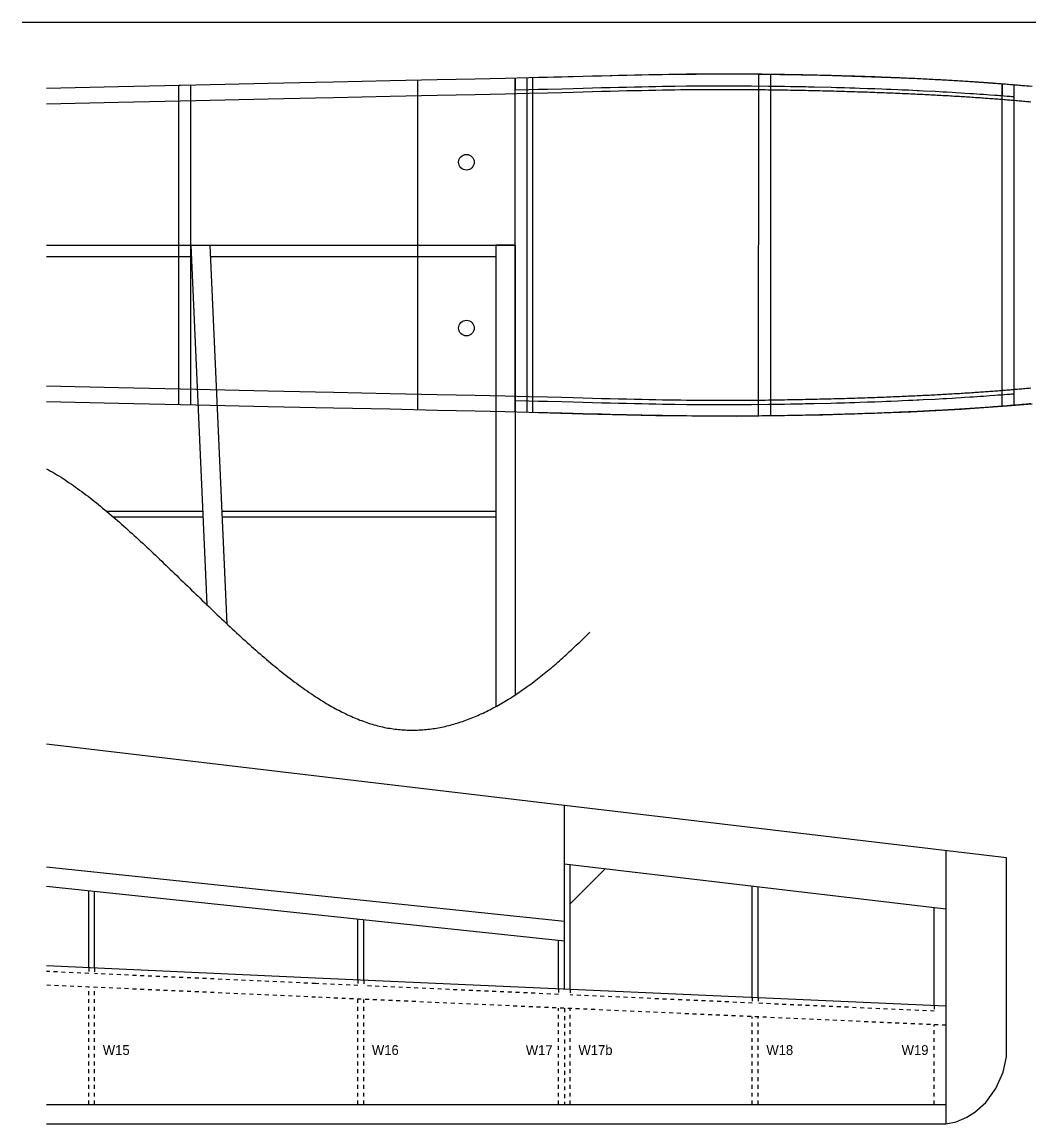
# Model space of a CAD drawing. Extents: x 177 to 1892, y 150 to 1101.
# Drawn here: x 1478.6 to 1736.9, y 492.5 to 774.7 of the extents above; entities that cross this region are included whole.
import ezdxf

# ---------------------------------------------------------------- set-up
doc = ezdxf.new("R2010")
doc.units = 0
doc.linetypes.add('JIS_02_1_0', pattern=[2, 1, -1])
doc.layers.add('SÄLJ', color=7, linetype='CONTINUOUS')

# ---------------------------------------------------------------- blocks, each defined once
blk = doc.blocks.new('*U121')
at = {"layer": 'SÄLJ', "color": 253}
blk.add_text('W15', height=2.5, dxfattribs=at).set_placement((1499.29, 510.14))
blk = doc.blocks.new('*U122')
at = {"layer": 'SÄLJ', "color": 253}
blk.add_text('W16', height=2.5, dxfattribs=at).set_placement((1568.25, 510.14))
blk = doc.blocks.new('*U123')
at = {"layer": 'SÄLJ', "color": 253}
blk.add_text('W17b', height=2.5, dxfattribs=at).set_placement((1621.18, 510.14))
blk = doc.blocks.new('*U124')
at = {"layer": 'SÄLJ', "color": 253}
blk.add_text('W17', height=2.5, dxfattribs=at).set_placement((1607.69, 510.13))
blk = doc.blocks.new('*U125')
at = {"layer": 'SÄLJ', "color": 253}
blk.add_text('W18', height=2.5, dxfattribs=at).set_placement((1669.33, 510.14))
blk = doc.blocks.new('*U126')
at = {"layer": 'SÄLJ', "color": 253}
blk.add_text('W19', height=2.5, dxfattribs=at).set_placement((1704, 510.14))

msp = doc.modelspace()

# ---------------------------------------------------------------- linework, layer by layer
at = {"layer": 'SÄLJ'}
for p, q in [((1579.97, 759.8), (1579.97, 675.37)), ((1604.97, 760.35), (1604.97, 757.35)), ((1604.97, 674.82), (1604.97, 760.35)), ((1607.97, 760.43), (1607.97, 674.75)), ((1607.97, 760.43), (1607.97, 757.43)), ((1609.47, 674.71), (1609.47, 760.46)), ((1667.3, 673.81), (1667.36, 761.36)), ((1670.36, 761.33), (1670.36, 673.85)), ((1521.8, 758.56), (1518.8, 758.49)), ((1518.8, 676.69), (1518.8, 758.49)), ((1521.8, 676.62), (1521.8, 758.56)), ((1729.75, 676.3), (1729.75, 758.87)), ((1729.75, 758.87), (1729.75, 755.87)), ((1732.75, 758.62), (1732.75, 755.62)), ((1732.75, 758.6), (1732.75, 676.57)), ((1484.87, 717.59), (1553.83, 717.59)), ((1521.8, 717.59), (1525.92, 625.49)), ((1531.14, 620.52), (1526.8, 717.59)), ((1553.83, 717.59), (1604.97, 717.59)), ((1604.97, 717.59), (1599.97, 717.59)), ((1599.97, 717.59), (1599.97, 599.37)), ((1521.94, 714.59), (1484.87, 714.59)), ((1553.83, 714.59), (1526.94, 714.59)), ((1599.97, 714.59), (1553.83, 714.59)), ((1670.36, 673.85), (1667.36, 673.81)), ((1670.36, 673.85), (1668.86, 673.83)), ((1524.85, 649.37), (1500.3, 649.37)), ((1553.83, 649.37), (1529.85, 649.37)), ((1599.97, 649.37), (1553.83, 649.37)), ((1524.92, 647.87), (1502.07, 647.87)), ((1553.83, 647.87), (1529.92, 647.87)), ((1599.97, 647.87), (1553.83, 647.87)), ((1730.88, 560.62), (1484.87, 589.74)), ((1617.57, 527.08), (1617.57, 574.03)), ((1715.36, 562.45), (1715.36, 492.45)), ((1715.36, 547.45), (1617.57, 559.03)), ((1730.88, 509.64), (1730.88, 560.62)), ((1553.83, 551), (1484.87, 558.25)), ((1619.07, 527.02), (1619.07, 558.85)), ((1619.07, 548.85), (1628.01, 557.79)), ((1665.72, 524.93), (1665.72, 553.33)), ((1553.83, 546), (1484.87, 553.25)), ((1495.67, 532.53), (1495.67, 552.11)), ((1497.17, 532.46), (1497.17, 551.96)), ((1617.57, 544.3), (1553.83, 551)), ((1667.22, 524.87), (1667.22, 553.15)), ((1712.36, 522.85), (1712.36, 547.81)), ((1617.57, 539.3), (1553.83, 546)), ((1564.64, 529.45), (1564.64, 544.87)), ((1566.14, 529.38), (1566.14, 544.71)), ((1616.07, 527.15), (1616.07, 539.46)), ((1484.87, 533.01), (1553.83, 529.93)), ((1553.83, 529.93), (1715.36, 522.72)), ((1484.87, 497.45), (1553.83, 497.45)), ((1553.83, 497.45), (1715.36, 497.45))]:
    msp.add_line(p, q, dxfattribs=at)
at = {"layer": 'SÄLJ', "linetype": 'JIS_02_1_0'}
for p, q in [((1495.67, 531.03), (1484.87, 531.51)), ((1495.67, 532.53), (1495.67, 531.03)), ((1497.17, 532.46), (1497.17, 530.96)), ((1553.83, 528.43), (1497.17, 530.96)), ((1553.83, 524.93), (1484.87, 528.01)), ((1564.64, 527.95), (1553.83, 528.43)), ((1564.64, 529.45), (1564.64, 527.95)), ((1566.14, 529.38), (1566.14, 527.88)), ((1495.67, 497.45), (1495.67, 527.53)), ((1497.17, 497.45), (1497.17, 527.46)), ((1616.07, 525.65), (1566.14, 527.88)), ((1616.07, 527.15), (1616.07, 525.65)), ((1619.07, 527.02), (1619.07, 525.52)), ((1665.72, 523.43), (1619.07, 525.52)), ((1715.36, 517.72), (1553.83, 524.93)), ((1564.64, 497.45), (1564.64, 524.45)), ((1566.14, 497.45), (1566.14, 524.38)), ((1665.72, 524.93), (1665.72, 523.43)), ((1667.22, 524.87), (1667.22, 523.37)), ((1712.36, 521.35), (1667.22, 523.37)), ((1712.36, 522.85), (1712.36, 521.35)), ((1616.07, 497.45), (1616.07, 522.15)), ((1617.57, 522.08), (1617.57, 497.45)), ((1619.07, 497.45), (1619.07, 522.02)), ((1665.72, 497.45), (1665.72, 519.93)), ((1667.22, 497.45), (1667.22, 519.87)), ((1712.36, 497.45), (1712.36, 517.85))]:
    msp.add_line(p, q, dxfattribs=at)
at = {"layer": 'SÄLJ', "color": 3}
msp.add_lwpolyline([(1478.58, 774.75), (1892.38, 774.75)], dxfattribs=at)
at = {"layer": 'SÄLJ'}
for points in [[(1737.07, 758.24), (1736.7, 758.28), (1736.33, 758.31), (1735.96, 758.34), (1735.59, 758.38), (1735.22, 758.41), (1734.84, 758.44), (1734.47, 758.48), (1734.09, 758.51), (1733.71, 758.54), (1733.34, 758.57), (1732.95, 758.61), (1732.57, 758.64), (1732.19, 758.67), (1731.8, 758.7), (1731.42, 758.73), (1731.03, 758.77), (1730.64, 758.8), (1730.24, 758.83), (1729.85, 758.86), (1729.45, 758.89), (1729.05, 758.92), (1728.65, 758.95), (1728.25, 758.98), (1727.85, 759.02), (1727.44, 759.05), (1727.03, 759.08), (1726.62, 759.11), (1726.21, 759.14), (1725.79, 759.17), (1725.38, 759.2), (1724.96, 759.23), (1724.53, 759.26), (1724.11, 759.29), (1723.68, 759.31), (1723.25, 759.34), (1722.82, 759.37), (1722.39, 759.4), (1721.95, 759.43), (1721.51, 759.46), (1721.07, 759.49), (1720.62, 759.52), (1720.17, 759.55), (1719.72, 759.57), (1719.27, 759.6), (1718.81, 759.63), (1718.35, 759.66), (1717.89, 759.69), (1717.43, 759.71), (1716.96, 759.74), (1716.49, 759.77), (1716.01, 759.8), (1715.53, 759.82), (1715.05, 759.85), (1714.57, 759.88), (1714.08, 759.9), (1713.59, 759.93), (1713.09, 759.96), (1712.6, 759.98), (1712.09, 760.01), (1711.59, 760.04), (1711.08, 760.06), (1710.57, 760.09), (1710.05, 760.11), (1709.53, 760.14), (1709.01, 760.17), (1708.49, 760.19), (1707.95, 760.22), (1707.42, 760.24), (1706.88, 760.27), (1706.34, 760.29), (1705.79, 760.32), (1705.24, 760.34), (1704.69, 760.37), (1704.13, 760.39), (1703.57, 760.41), (1703, 760.44), (1702.43, 760.46), (1701.85, 760.49), (1701.27, 760.51), (1700.69, 760.53), (1700.1, 760.56), (1699.51, 760.58), (1698.91, 760.6), (1698.31, 760.62), (1697.7, 760.65), (1697.09, 760.67), (1696.47, 760.69), (1695.85, 760.71), (1695.22, 760.74), (1694.59, 760.76), (1693.96, 760.78), (1693.32, 760.8), (1692.67, 760.82), (1692.02, 760.84), (1691.36, 760.86), (1690.7, 760.88), (1690.03, 760.9), (1689.36, 760.92), (1688.68, 760.94), (1688, 760.96), (1687.31, 760.98), (1686.62, 761), (1685.92, 761.01), (1685.22, 761.03), (1684.5, 761.05), (1683.79, 761.07), (1683.07, 761.09), (1682.34, 761.1), (1681.61, 761.12), (1680.87, 761.14), (1680.12, 761.15), (1679.37, 761.17), (1678.61, 761.18), (1677.85, 761.2), (1677.08, 761.21), (1676.31, 761.23), (1675.52, 761.24), (1674.74, 761.26), (1673.94, 761.27), (1673.14, 761.28), (1672.33, 761.3), (1671.52, 761.31), (1670.69, 761.32), (1669.86, 761.33), (1669.02, 761.34), (1668.17, 761.36), (1667.3, 761.37), (1666.43, 761.37), (1665.54, 761.38), (1664.63, 761.39), (1663.71, 761.4), (1662.76, 761.41), (1661.79, 761.41), (1660.8, 761.41), (1659.77, 761.42), (1658.72, 761.42), (1657.63, 761.42), (1656.51, 761.41), (1655.34, 761.41), (1654.14, 761.4), (1652.89, 761.39), (1651.6, 761.38), (1650.26, 761.37), (1648.86, 761.35), (1647.41, 761.34), (1645.91, 761.31), (1644.34, 761.29), (1642.71, 761.26), (1641.01, 761.23), (1639.25, 761.2), (1637.42, 761.16), (1635.51, 761.12), (1633.53, 761.08), (1631.47, 761.03), (1629.33, 760.98), (1627.1, 760.92), (1624.79, 760.86), (1622.39, 760.8), (1619.84, 760.73), (1616.89, 760.65), (1613.21, 760.55), (1608.5, 760.44), (1602.42, 760.29), (1594.67, 760.12), (1584.94, 759.91), (1572.9, 759.65), (1558.37, 759.34), (1553.83, 759.25)], [(1737.43, 758.21), (1731.03, 758.77), (1721.51, 759.46), (1719.27, 759.6), (1716.01, 759.8), (1706.34, 760.29), (1683.79, 761.07), (1661.79, 761.41), (1641.01, 761.23), (1622.39, 760.8), (1610.97, 760.5)], [(1553.83, 759.25), (1541.64, 758.99), (1523.15, 758.59), (1503.33, 758.13), (1484.87, 757.69)], [(1737.07, 754.24), (1736.7, 754.28), (1736.33, 754.31), (1735.96, 754.34), (1735.59, 754.38), (1735.22, 754.41), (1734.84, 754.44), (1734.47, 754.48), (1734.09, 754.51), (1733.71, 754.54), (1733.34, 754.57), (1732.95, 754.61), (1732.57, 754.64), (1732.19, 754.67), (1731.8, 754.7), (1731.42, 754.73), (1731.03, 754.77), (1730.64, 754.8), (1730.24, 754.83), (1729.85, 754.86), (1729.45, 754.89), (1729.05, 754.92), (1728.65, 754.95), (1728.25, 754.98), (1727.85, 755.02), (1727.44, 755.05), (1727.03, 755.08), (1726.62, 755.11), (1726.21, 755.14), (1725.79, 755.17), (1725.38, 755.2), (1724.96, 755.23), (1724.53, 755.26), (1724.11, 755.29), (1723.68, 755.31), (1723.25, 755.34), (1722.82, 755.37), (1722.39, 755.4), (1721.95, 755.43), (1721.51, 755.46), (1721.07, 755.49), (1720.62, 755.52), (1720.17, 755.55), (1719.72, 755.57), (1719.27, 755.6), (1718.81, 755.63), (1718.35, 755.66), (1717.89, 755.69), (1717.43, 755.71), (1716.96, 755.74), (1716.49, 755.77), (1716.01, 755.8), (1715.53, 755.82), (1715.05, 755.85), (1714.57, 755.88), (1714.08, 755.9), (1713.59, 755.93), (1713.09, 755.96), (1712.6, 755.98), (1712.09, 756.01), (1711.59, 756.04), (1711.08, 756.06), (1710.57, 756.09), (1710.05, 756.11), (1709.53, 756.14), (1709.01, 756.17), (1708.49, 756.19), (1707.95, 756.22), (1707.42, 756.24), (1706.88, 756.27), (1706.34, 756.29), (1705.79, 756.32), (1705.24, 756.34), (1704.69, 756.37), (1704.13, 756.39), (1703.57, 756.41), (1703, 756.44), (1702.43, 756.46), (1701.85, 756.49), (1701.27, 756.51), (1700.69, 756.53), (1700.1, 756.56), (1699.51, 756.58), (1698.91, 756.6), (1698.31, 756.62), (1697.7, 756.65), (1697.09, 756.67), (1696.47, 756.69), (1695.85, 756.71), (1695.22, 756.74), (1694.59, 756.76), (1693.96, 756.78), (1693.32, 756.8), (1692.67, 756.82), (1692.02, 756.84), (1691.36, 756.86), (1690.7, 756.88), (1690.03, 756.9), (1689.36, 756.92), (1688.68, 756.94), (1688, 756.96), (1687.31, 756.98), (1686.62, 757), (1685.92, 757.01), (1685.22, 757.03), (1684.5, 757.05), (1683.79, 757.07), (1683.07, 757.09), (1682.34, 757.1), (1681.61, 757.12), (1680.87, 757.14), (1680.12, 757.15), (1679.37, 757.17), (1678.61, 757.18), (1677.85, 757.2), (1677.08, 757.21), (1676.31, 757.23), (1675.52, 757.24), (1674.74, 757.26), (1673.94, 757.27), (1673.14, 757.28), (1672.33, 757.3), (1671.52, 757.31), (1670.69, 757.32), (1669.86, 757.33), (1669.02, 757.34), (1668.17, 757.36), (1667.3, 757.37), (1666.43, 757.37), (1665.54, 757.38), (1664.63, 757.39), (1663.71, 757.4), (1662.76, 757.41), (1661.79, 757.41), (1660.8, 757.41), (1659.77, 757.42), (1658.72, 757.42), (1657.63, 757.42), (1656.51, 757.41), (1655.34, 757.41), (1654.14, 757.4), (1652.89, 757.39), (1651.6, 757.38), (1650.26, 757.37), (1648.86, 757.35), (1647.41, 757.34), (1645.91, 757.31), (1644.34, 757.29), (1642.71, 757.26), (1641.01, 757.23), (1639.25, 757.2), (1637.42, 757.16), (1635.51, 757.12), (1633.53, 757.08), (1631.47, 757.03), (1629.33, 756.98), (1627.1, 756.92), (1624.79, 756.86), (1622.39, 756.8), (1619.84, 756.73), (1616.89, 756.65), (1613.21, 756.55), (1608.5, 756.44), (1602.42, 756.29), (1594.67, 756.12), (1584.94, 755.91), (1572.9, 755.65), (1558.37, 755.34), (1553.83, 755.25)], [(1604.97, 757.37), (1608.5, 757.46), (1610.97, 757.52), (1613.21, 757.57), (1616.89, 757.67), (1619.84, 757.75), (1622.39, 757.82), (1624.79, 757.88), (1627.1, 757.94), (1629.33, 758), (1631.47, 758.05), (1633.53, 758.1), (1635.51, 758.14), (1637.42, 758.18), (1639.25, 758.22), (1641.01, 758.25), (1642.71, 758.28), (1644.34, 758.31), (1645.91, 758.33), (1648.86, 758.37), (1651.6, 758.4), (1652.89, 758.41), (1654.14, 758.42), (1657.63, 758.44), (1659.77, 758.44), (1660.8, 758.43), (1662.76, 758.42), (1665.54, 758.4), (1669.86, 758.35), (1672.33, 758.32), (1673.94, 758.29), (1675.52, 758.26), (1676.31, 758.25), (1677.08, 758.23), (1678.61, 758.2), (1679.37, 758.19), (1680.12, 758.17), (1681.61, 758.14), (1685.92, 758.03), (1687.31, 758), (1689.36, 757.94), (1690.7, 757.9), (1692.02, 757.86), (1693.32, 757.82), (1695.22, 757.75), (1697.09, 757.69), (1698.91, 757.62), (1700.1, 757.58), (1701.27, 757.53), (1703, 757.46), (1704.13, 757.41), (1705.79, 757.34), (1706.88, 757.29), (1707.95, 757.24), (1708.49, 757.21), (1709.53, 757.16), (1712.6, 757), (1713.59, 756.95), (1714.57, 756.9), (1715.53, 756.84), (1716.96, 756.76), (1717.89, 756.7), (1719.27, 756.62), (1720.17, 756.56), (1721.51, 756.48), (1722.39, 756.42), (1723.25, 756.36), (1724.11, 756.31), (1724.96, 756.25), (1725.79, 756.19), (1726.62, 756.13), (1727.85, 756.04), (1728.65, 755.97), (1729.05, 755.94), (1729.45, 755.91), (1730.24, 755.85), (1731.03, 755.79), (1731.8, 755.72), (1732.19, 755.69), (1732.57, 755.66), (1732.75, 755.64)], [(1553.83, 755.25), (1541.64, 754.99), (1523.15, 754.59), (1503.33, 754.13), (1484.87, 753.69)], [(1604.97, 717.59), (1604.97, 602.38)], [(1553.83, 679.93), (1541.64, 680.19), (1523.15, 680.59), (1503.33, 681.04), (1484.87, 681.48)], [(1737.07, 680.93), (1736.7, 680.9), (1736.33, 680.86), (1735.96, 680.83), (1735.59, 680.8), (1735.22, 680.76), (1734.84, 680.73), (1734.47, 680.7), (1734.09, 680.66), (1733.71, 680.63), (1733.34, 680.6), (1732.95, 680.57), (1732.57, 680.54), (1732.19, 680.5), (1731.8, 680.47), (1731.42, 680.44), (1731.03, 680.41), (1730.64, 680.38), (1730.24, 680.34), (1729.85, 680.31), (1729.45, 680.28), (1729.05, 680.25), (1728.65, 680.22), (1728.25, 680.19), (1727.85, 680.16), (1727.44, 680.13), (1727.03, 680.1), (1726.62, 680.07), (1726.21, 680.04), (1725.79, 680.01), (1725.38, 679.98), (1724.96, 679.95), (1724.53, 679.92), (1724.11, 679.89), (1723.68, 679.86), (1723.25, 679.83), (1722.82, 679.8), (1722.39, 679.77), (1721.95, 679.74), (1721.51, 679.71), (1721.07, 679.69), (1720.62, 679.66), (1720.17, 679.63), (1719.72, 679.6), (1719.27, 679.57), (1718.81, 679.54), (1718.35, 679.52), (1717.89, 679.49), (1717.43, 679.46), (1716.96, 679.43), (1716.49, 679.41), (1716.01, 679.38), (1715.53, 679.35), (1715.05, 679.32), (1714.57, 679.3), (1714.08, 679.27), (1713.59, 679.24), (1713.09, 679.22), (1712.6, 679.19), (1712.09, 679.16), (1711.59, 679.14), (1711.08, 679.11), (1710.57, 679.09), (1710.05, 679.06), (1709.53, 679.03), (1709.01, 679.01), (1708.49, 678.98), (1707.95, 678.96), (1707.42, 678.93), (1706.88, 678.91), (1706.34, 678.88), (1705.79, 678.86), (1705.24, 678.83), (1704.69, 678.81), (1704.13, 678.78), (1703.57, 678.76), (1703, 678.74), (1702.43, 678.71), (1701.85, 678.69), (1701.27, 678.66), (1700.69, 678.64), (1700.1, 678.62), (1699.51, 678.59), (1698.91, 678.57), (1698.31, 678.55), (1697.7, 678.53), (1697.09, 678.5), (1696.47, 678.48), (1695.85, 678.46), (1695.22, 678.44), (1694.59, 678.42), (1693.96, 678.4), (1693.32, 678.37), (1692.67, 678.35), (1692.02, 678.33), (1691.36, 678.31), (1690.7, 678.29), (1690.03, 678.27), (1689.36, 678.25), (1688.68, 678.23), (1688, 678.22), (1687.31, 678.2), (1686.62, 678.18), (1685.92, 678.16), (1685.22, 678.14), (1684.5, 678.12), (1683.79, 678.11), (1683.07, 678.09), (1682.34, 678.07), (1681.61, 678.05), (1680.87, 678.04), (1680.12, 678.02), (1679.37, 678.01), (1678.61, 677.99), (1677.85, 677.98), (1677.08, 677.96), (1676.31, 677.95), (1675.52, 677.93), (1674.74, 677.92), (1673.94, 677.9), (1673.14, 677.89), (1672.33, 677.88), (1671.52, 677.86), (1670.69, 677.85), (1669.86, 677.84), (1669.02, 677.83), (1668.17, 677.82), (1667.3, 677.81), (1666.43, 677.8), (1665.54, 677.79), (1664.63, 677.78), (1663.71, 677.77), (1662.76, 677.77), (1661.79, 677.76), (1660.8, 677.76), (1659.77, 677.76), (1658.72, 677.76), (1657.63, 677.76), (1656.51, 677.76), (1655.34, 677.77), (1654.14, 677.77), (1652.89, 677.78), (1651.6, 677.79), (1650.26, 677.8), (1648.86, 677.82), (1647.41, 677.84), (1645.91, 677.86), (1644.34, 677.88), (1642.71, 677.91), (1641.01, 677.94), (1639.25, 677.97), (1637.42, 678.01), (1635.51, 678.05), (1633.53, 678.1), (1631.47, 678.14), (1629.33, 678.2), (1627.1, 678.25), (1624.79, 678.31), (1622.39, 678.38), (1619.84, 678.45), (1616.89, 678.52), (1613.21, 678.62), (1608.5, 678.74), (1602.42, 678.88), (1594.67, 679.06), (1584.94, 679.27), (1572.9, 679.53), (1558.37, 679.83), (1553.83, 679.93)], [(1604.97, 677.8), (1608.5, 677.72), (1610.97, 677.66), (1613.21, 677.6), (1616.89, 677.51), (1619.84, 677.43), (1622.39, 677.36), (1624.79, 677.29), (1627.1, 677.23), (1629.33, 677.18), (1631.47, 677.12), (1633.53, 677.08), (1635.51, 677.03), (1637.42, 676.99), (1639.25, 676.95), (1641.01, 676.92), (1642.71, 676.89), (1644.34, 676.86), (1645.91, 676.84), (1648.86, 676.8), (1651.6, 676.77), (1652.89, 676.76), (1654.14, 676.75), (1657.63, 676.74), (1659.77, 676.74), (1660.8, 676.74), (1662.76, 676.75), (1665.54, 676.77), (1669.86, 676.82), (1672.33, 676.86), (1673.94, 676.88), (1675.52, 676.91), (1676.31, 676.93), (1677.08, 676.94), (1678.61, 676.97), (1679.37, 676.99), (1680.12, 677), (1681.61, 677.03), (1685.92, 677.14), (1687.31, 677.18), (1689.36, 677.23), (1690.7, 677.27), (1692.02, 677.31), (1693.32, 677.36), (1695.22, 677.42), (1697.09, 677.48), (1698.91, 677.55), (1700.1, 677.6), (1701.27, 677.64), (1703, 677.72), (1704.13, 677.76), (1705.79, 677.84), (1706.88, 677.89), (1707.95, 677.94), (1708.49, 677.96), (1709.53, 678.01), (1712.6, 678.17), (1713.59, 678.22), (1714.57, 678.28), (1715.53, 678.33), (1716.96, 678.41), (1717.89, 678.47), (1719.27, 678.55), (1720.17, 678.61), (1721.51, 678.69), (1722.39, 678.75), (1723.25, 678.81), (1724.11, 678.87), (1724.96, 678.93), (1725.79, 678.99), (1726.62, 679.05), (1727.85, 679.14), (1728.65, 679.2), (1729.05, 679.23), (1729.45, 679.26), (1730.24, 679.32), (1731.03, 679.39), (1731.8, 679.45), (1732.19, 679.48), (1732.57, 679.52), (1732.75, 679.53)], [(1553.83, 675.93), (1541.64, 676.19), (1523.15, 676.59), (1503.33, 677.04), (1484.87, 677.48)], [(1737.07, 676.93), (1736.7, 676.9), (1736.33, 676.86), (1735.96, 676.83), (1735.59, 676.8), (1735.22, 676.76), (1734.84, 676.73), (1734.47, 676.7), (1734.09, 676.66), (1733.71, 676.63), (1733.34, 676.6), (1732.95, 676.57), (1732.57, 676.54), (1732.19, 676.5), (1731.8, 676.47), (1731.42, 676.44), (1731.03, 676.41), (1730.64, 676.38), (1730.24, 676.34), (1729.85, 676.31), (1729.45, 676.28), (1729.05, 676.25), (1728.65, 676.22), (1728.25, 676.19), (1727.85, 676.16), (1727.44, 676.13), (1727.03, 676.1), (1726.62, 676.07), (1726.21, 676.04), (1725.79, 676.01), (1725.38, 675.98), (1724.96, 675.95), (1724.53, 675.92), (1724.11, 675.89), (1723.68, 675.86), (1723.25, 675.83), (1722.82, 675.8), (1722.39, 675.77), (1721.95, 675.74), (1721.51, 675.71), (1721.07, 675.69), (1720.62, 675.66), (1720.17, 675.63), (1719.72, 675.6), (1719.27, 675.57), (1718.81, 675.54), (1718.35, 675.52), (1717.89, 675.49), (1717.43, 675.46), (1716.96, 675.43), (1716.49, 675.41), (1716.01, 675.38), (1715.53, 675.35), (1715.05, 675.32), (1714.57, 675.3), (1714.08, 675.27), (1713.59, 675.24), (1713.09, 675.22), (1712.6, 675.19), (1712.09, 675.16), (1711.59, 675.14), (1711.08, 675.11), (1710.57, 675.09), (1710.05, 675.06), (1709.53, 675.03), (1709.01, 675.01), (1708.49, 674.98), (1707.95, 674.96), (1707.42, 674.93), (1706.88, 674.91), (1706.34, 674.88), (1705.79, 674.86), (1705.24, 674.83), (1704.69, 674.81), (1704.13, 674.78), (1703.57, 674.76), (1703, 674.74), (1702.43, 674.71), (1701.85, 674.69), (1701.27, 674.66), (1700.69, 674.64), (1700.1, 674.62), (1699.51, 674.59), (1698.91, 674.57), (1698.31, 674.55), (1697.7, 674.53), (1697.09, 674.5), (1696.47, 674.48), (1695.85, 674.46), (1695.22, 674.44), (1694.59, 674.42), (1693.96, 674.4), (1693.32, 674.37), (1692.67, 674.35), (1692.02, 674.33), (1691.36, 674.31), (1690.7, 674.29), (1690.03, 674.27), (1689.36, 674.25), (1688.68, 674.23), (1688, 674.22), (1687.31, 674.2), (1686.62, 674.18), (1685.92, 674.16), (1685.22, 674.14), (1684.5, 674.12), (1683.79, 674.11), (1683.07, 674.09), (1682.34, 674.07), (1681.61, 674.05), (1680.87, 674.04), (1680.12, 674.02), (1679.37, 674.01), (1678.61, 673.99), (1677.85, 673.98), (1677.08, 673.96), (1676.31, 673.95), (1675.52, 673.93), (1674.74, 673.92), (1673.94, 673.9), (1673.14, 673.89), (1672.33, 673.88), (1671.52, 673.86), (1670.69, 673.85), (1669.86, 673.84), (1669.02, 673.83), (1668.17, 673.82), (1667.3, 673.81), (1666.43, 673.8), (1665.54, 673.79), (1664.63, 673.78), (1663.71, 673.77), (1662.76, 673.77), (1661.79, 673.76), (1660.8, 673.76), (1659.77, 673.76), (1658.72, 673.76), (1657.63, 673.76), (1656.51, 673.76), (1655.34, 673.77), (1654.14, 673.77), (1652.89, 673.78), (1651.6, 673.79), (1650.26, 673.8), (1648.86, 673.82), (1647.41, 673.84), (1645.91, 673.86), (1644.34, 673.88), (1642.71, 673.91), (1641.01, 673.94), (1639.25, 673.97), (1637.42, 674.01), (1635.51, 674.05), (1633.53, 674.1), (1631.47, 674.14), (1629.33, 674.2), (1627.1, 674.25), (1624.79, 674.31), (1622.39, 674.38), (1619.84, 674.45), (1616.89, 674.52), (1613.21, 674.62), (1608.5, 674.74), (1602.42, 674.88), (1594.67, 675.06), (1584.94, 675.27), (1572.9, 675.53), (1558.37, 675.83), (1553.83, 675.93)], [(1610.97, 674.68), (1622.39, 674.38), (1641.01, 673.94), (1661.79, 673.76), (1683.79, 674.11), (1706.34, 674.88), (1716.01, 675.38), (1719.27, 675.57), (1721.51, 675.71), (1731.03, 676.41), (1737.43, 676.97)], [(1553.83, 492.45), (1715.36, 492.45), (1718, 493.01), (1720.73, 494.17), (1722.74, 495.45), (1725.58, 497.98), (1728.1, 501.52), (1729.98, 505.7), (1730.88, 509.64)], [(1484.87, 492.45), (1553.83, 492.45)]]:
    msp.add_lwpolyline(points, dxfattribs=at)
for points in [[(1484.87, 660.32, 0), (1485.39, 660.03, 0), (1485.92, 659.72, 0), (1486.45, 659.41, 0), (1486.98, 659.1, 0), (1487.51, 658.78, 0), (1488.04, 658.45, 0), (1488.57, 658.12, 0), (1489.1, 657.77, 0), (1489.63, 657.43, 0), (1490.16, 657.07, 0), (1490.69, 656.72, 0), (1491.22, 656.35, 0), (1491.75, 655.98, 0), (1492.28, 655.6, 0), (1492.82, 655.22, 0), (1493.35, 654.84, 0), (1493.88, 654.44, 0), (1494.42, 654.04, 0), (1494.95, 653.64, 0), (1495.49, 653.24, 0), (1496.02, 652.82, 0), (1496.56, 652.4, 0), (1497.09, 651.98, 0), (1497.63, 651.56, 0), (1498.17, 651.12, 0), (1498.7, 650.69, 0), (1499.24, 650.25, 0), (1499.78, 649.8, 0), (1500.32, 649.36, 0), (1500.85, 648.9, 0), (1501.39, 648.45, 0), (1501.93, 647.99, 0), (1502.47, 647.52, 0), (1503.01, 647.06, 0), (1503.55, 646.59, 0), (1504.09, 646.11, 0), (1504.63, 645.63, 0), (1505.17, 645.15, 0), (1505.71, 644.67, 0), (1506.25, 644.18, 0), (1506.79, 643.69, 0), (1507.33, 643.2, 0), (1507.88, 642.71, 0), (1508.42, 642.21, 0), (1508.96, 641.71, 0), (1509.5, 641.21, 0), (1510.05, 640.7, 0), (1510.59, 640.2, 0), (1511.13, 639.69, 0), (1511.68, 639.17, 0), (1512.22, 638.66, 0), (1512.77, 638.15, 0), (1513.31, 637.63, 0), (1513.85, 637.11, 0), (1514.4, 636.59, 0), (1514.94, 636.07, 0), (1515.49, 635.55, 0), (1516.03, 635.03, 0), (1516.58, 634.5, 0), (1517.12, 633.98, 0), (1517.67, 633.45, 0), (1518.22, 632.93, 0), (1518.76, 632.4, 0), (1519.31, 631.87, 0), (1519.86, 631.34, 0), (1520.4, 630.81, 0), (1520.95, 630.28, 0), (1521.5, 629.76, 0), (1522.04, 629.23, 0), (1522.59, 628.7, 0), (1523.14, 628.17, 0), (1523.68, 627.64, 0), (1524.23, 627.11, 0), (1524.78, 626.58, 0), (1525.33, 626.06, 0), (1525.87, 625.53, 0), (1526.42, 625, 0), (1526.97, 624.48, 0), (1527.52, 623.95, 0), (1528.07, 623.43, 0), (1528.61, 622.91, 0), (1529.16, 622.39, 0), (1529.71, 621.87, 0), (1530.26, 621.35, 0), (1530.81, 620.84, 0), (1531.36, 620.32, 0), (1531.9, 619.81, 0), (1532.45, 619.3, 0), (1533, 618.79, 0), (1533.55, 618.28, 0), (1534.1, 617.78, 0), (1534.65, 617.27, 0), (1535.2, 616.77, 0), (1535.75, 616.28, 0), (1536.29, 615.78, 0), (1536.84, 615.29, 0), (1537.39, 614.8, 0), (1537.94, 614.31, 0), (1538.49, 613.83, 0), (1539.04, 613.35, 0), (1539.59, 612.87, 0), (1540.13, 612.4, 0), (1540.68, 611.93, 0), (1541.23, 611.46, 0), (1541.78, 611, 0), (1542.33, 610.54, 0), (1542.88, 610.08, 0), (1543.42, 609.63, 0), (1543.97, 609.18, 0), (1544.52, 608.74, 0), (1545.07, 608.3, 0), (1545.62, 607.86, 0), (1546.17, 607.43, 0), (1546.71, 607, 0), (1547.26, 606.58, 0), (1547.81, 606.16, 0), (1548.36, 605.75, 0), (1548.9, 605.35, 0), (1549.45, 604.94, 0), (1550, 604.54, 0), (1550.55, 604.15, 0), (1551.09, 603.77, 0), (1551.64, 603.38, 0), (1552.19, 603.01, 0), (1552.73, 602.64, 0), (1553.28, 602.27, 0), (1553.83, 601.91, 0)], [(1553.83, 601.91, 0), (1554.28, 601.62, 0), (1554.73, 601.33, 0), (1555.19, 601.04, 0), (1555.64, 600.76, 0), (1556.1, 600.49, 0), (1556.55, 600.21, 0), (1557.01, 599.95, 0), (1557.46, 599.68, 0), (1557.91, 599.42, 0), (1558.37, 599.17, 0), (1558.82, 598.92, 0), (1559.27, 598.67, 0), (1559.73, 598.43, 0), (1560.18, 598.2, 0), (1560.63, 597.97, 0), (1561.09, 597.74, 0), (1561.54, 597.52, 0), (1561.99, 597.3, 0), (1562.44, 597.09, 0), (1562.9, 596.89, 0), (1563.35, 596.69, 0), (1563.8, 596.5, 0), (1564.25, 596.31, 0), (1564.7, 596.12, 0), (1565.15, 595.94, 0), (1565.61, 595.77, 0), (1566.06, 595.61, 0), (1566.51, 595.44, 0), (1566.96, 595.29, 0), (1567.41, 595.14, 0), (1567.86, 595, 0), (1568.31, 594.86, 0), (1568.76, 594.73, 0), (1569.21, 594.6, 0), (1569.66, 594.48, 0), (1570.11, 594.37, 0), (1570.56, 594.26, 0), (1571, 594.16, 0), (1571.45, 594.06, 0), (1571.9, 593.97, 0), (1572.35, 593.89, 0), (1572.8, 593.81, 0), (1573.25, 593.74, 0), (1573.69, 593.67, 0), (1574.14, 593.62, 0), (1574.59, 593.56, 0), (1575.04, 593.51, 0), (1575.48, 593.47, 0), (1575.93, 593.43, 0), (1576.38, 593.4, 0), (1576.82, 593.38, 0), (1577.27, 593.36, 0), (1577.71, 593.35, 0), (1578.16, 593.34, 0), (1578.6, 593.33, 0), (1579.05, 593.34, 0), (1579.49, 593.35, 0), (1579.94, 593.36, 0), (1580.38, 593.38, 0), (1580.83, 593.4, 0), (1581.27, 593.43, 0), (1581.72, 593.47, 0), (1582.16, 593.51, 0), (1582.61, 593.56, 0), (1583.05, 593.61, 0), (1583.49, 593.67, 0), (1583.94, 593.73, 0), (1584.38, 593.8, 0), (1584.82, 593.87, 0), (1585.26, 593.95, 0), (1585.71, 594.03, 0), (1586.15, 594.12, 0), (1586.59, 594.22, 0), (1587.03, 594.31, 0), (1587.48, 594.42, 0), (1587.92, 594.53, 0), (1588.36, 594.64, 0), (1588.8, 594.76, 0), (1589.24, 594.88, 0), (1589.68, 595.01, 0), (1590.12, 595.14, 0), (1590.57, 595.28, 0), (1591.01, 595.43, 0), (1591.45, 595.58, 0), (1591.89, 595.73, 0), (1592.33, 595.89, 0), (1592.77, 596.05, 0), (1593.21, 596.22, 0), (1593.65, 596.39, 0), (1594.09, 596.56, 0), (1594.52, 596.75, 0), (1594.96, 596.93, 0), (1595.4, 597.12, 0), (1595.84, 597.32, 0), (1596.28, 597.52, 0), (1596.72, 597.72, 0), (1597.16, 597.93, 0), (1597.6, 598.14, 0), (1598.03, 598.36, 0), (1598.47, 598.58, 0), (1598.91, 598.81, 0), (1599.35, 599.04, 0), (1599.78, 599.27, 0), (1600.22, 599.51, 0), (1600.66, 599.75, 0), (1601.1, 600, 0), (1601.53, 600.25, 0), (1601.97, 600.51, 0), (1602.41, 600.77, 0), (1602.84, 601.03, 0), (1603.28, 601.3, 0), (1603.72, 601.57, 0), (1604.15, 601.85, 0), (1604.59, 602.13, 0), (1605.02, 602.42, 0), (1605.46, 602.7, 0), (1605.9, 603, 0), (1606.33, 603.29, 0), (1606.77, 603.59, 0), (1607.2, 603.9, 0), (1607.64, 604.21, 0), (1608.07, 604.52, 0), (1608.51, 604.83, 0), (1608.94, 605.15, 0), (1609.38, 605.47, 0), (1609.81, 605.8, 0), (1610.24, 606.13, 0), (1610.68, 606.47, 0), (1611.11, 606.8, 0), (1611.55, 607.14, 0), (1611.98, 607.49, 0), (1612.41, 607.84, 0), (1612.85, 608.19, 0), (1613.28, 608.54, 0), (1613.71, 608.9, 0), (1614.15, 609.26, 0), (1614.58, 609.63, 0), (1615.01, 610, 0), (1615.45, 610.37, 0), (1615.88, 610.75, 0), (1616.31, 611.13, 0), (1616.74, 611.51, 0), (1617.18, 611.89, 0), (1617.61, 612.28, 0), (1618.04, 612.67, 0), (1618.47, 613.07, 0), (1618.91, 613.47, 0), (1619.34, 613.87, 0), (1619.77, 614.27, 0), (1620.2, 614.68, 0), (1620.63, 615.09, 0), (1621.06, 615.5, 0), (1621.5, 615.92, 0), (1621.93, 616.34, 0), (1622.36, 616.76, 0), (1622.79, 617.19, 0), (1623.22, 617.62, 0), (1623.65, 618.05, 0), (1624.08, 618.48, 0)]]:
    msp.add_polyline3d(points, dxfattribs=at)
for centre in [(1592.47, 738.83), (1592.47, 696.35)]:
    msp.add_circle(centre, 2, dxfattribs=at)

# ---------------------------------------------------------------- block references
at = {"layer": 'SÄLJ', "color": 3}
for name in ['*U121', '*U122', '*U124', '*U123', '*U125', '*U126']:
    msp.add_blockref(name, (0, 0), dxfattribs=at)

doc.saveas('drawing.dxf')
